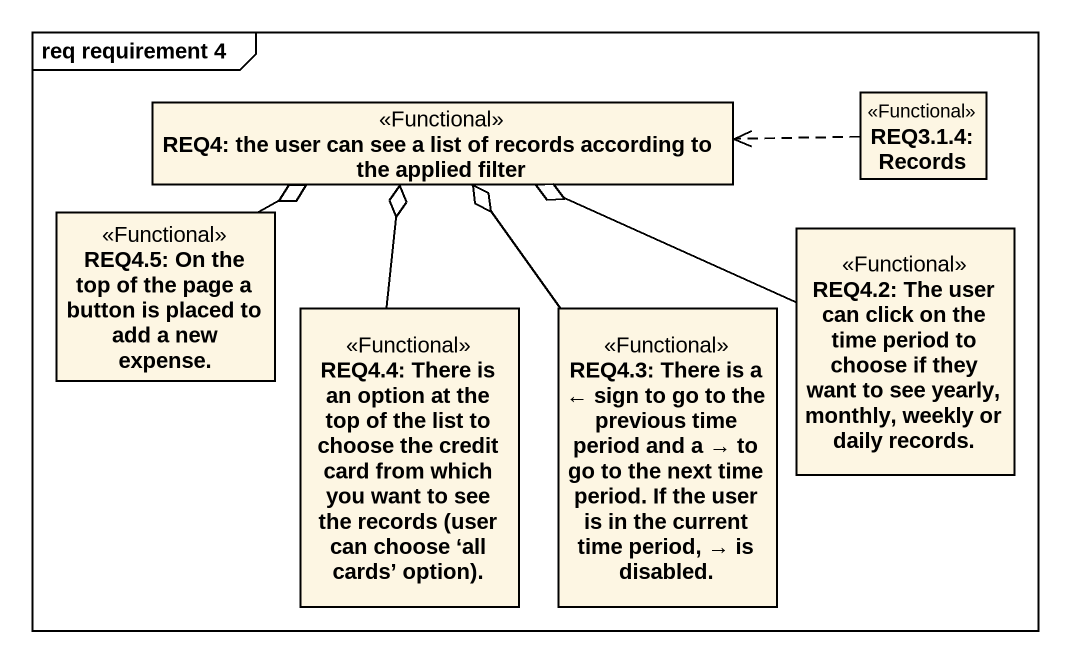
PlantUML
@startuml
mainframe req requirement 4
hide circle
hide empty members
class "REQ3.1.4: Records" as REQ3_1_4_Records <<Functional>>
class "REQ4: the user can see a list of records according to the applied filter" as REQ4_the_user_can_see_a <<Functional>>
class "REQ4.5: On the top of the page a button is placed to add a new expense." as REQ4_5_On_the_top_of_the <<Functional>>
class "REQ4.2: The user can click on the time period to choose if they want to see yearly, monthly, weekly or daily records." as REQ4_2_The_user_can_click <<Functional>>
class "REQ4.4: There is an option at the top of the list to choose the credit card from which you want to see the records (user can choose ‘all cards’ option)." as REQ4_4_There_is_an_option <<Functional>>
class "REQ4.3: There is a ← sign to go to the previous time period and a → to go to the next time period. If the user is in the current time period, → is disabled." as REQ4_3_There_is_a_sign_to <<Functional>>
REQ3_1_4_Records .left.> REQ4_the_user_can_see_a
REQ4_5_On_the_top_of_the -right-o REQ4_the_user_can_see_a
REQ4_2_The_user_can_click -left-o REQ4_the_user_can_see_a
REQ4_4_There_is_an_option -up-o REQ4_the_user_can_see_a
REQ4_3_There_is_a_sign_to -up-o REQ4_the_user_can_see_a
@enduml
